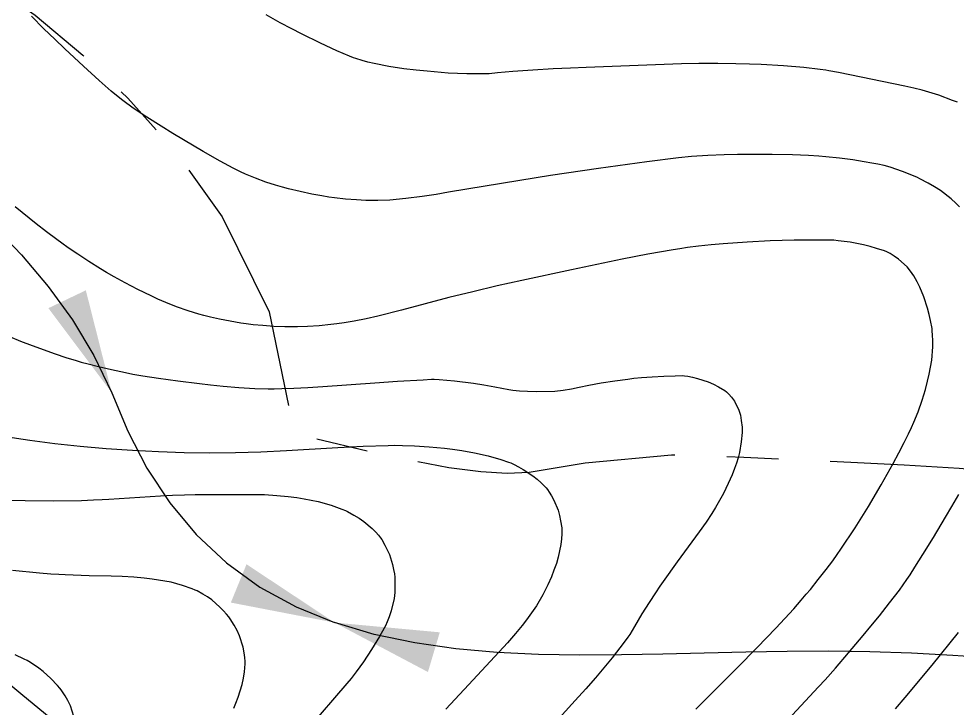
# Model space of a CAD drawing. Header units: millimetres. Extents: x 156921 to 159642, y 477538 to 479586.
# Drawn here: x 157509.11 to 157531.75, y 479282.86 to 479299.51 of the extents above; entities that cross this region are included whole.
import ezdxf

# ---------------------------------------------------------------- set-up
doc = ezdxf.new("R2010")
doc.units = ezdxf.units.MM
doc.header["$MEASUREMENT"] = 0
doc.linetypes.add('A-CENTR01', pattern=[2, 1.25, -0.25, 0.25, -0.25])
doc.linetypes.add('CONT', pattern=[2, 1, 1])
doc.layers.add('F0017111', color=94, linetype='Continuous', transparency=0.6)
doc.layers.add('F0017114', color=80, linetype='Continuous', transparency=0.6)
for name, color, linetype in [('산마루측구', 152, 'H-DICHB00'), ('쌓기비탈면_녹지대', 140, 'Continuous'), ('용지경계', 222, 'Continuous')]:
    doc.layers.add(name, color=color, linetype=linetype)
doc.styles.get("Standard").update_dxf_attribs({"font": 'BAREUNDOTUMPRO1.TTF'})
doc.linetypes.add('H-DICHB00', pattern='A,1e-05,0,[43,kosdic.shx,S=0.1,R=0,X=0,Y=0],-0.63,["B",Standard,S=0.2,R=0,X=0,Y=-0.1],-0.42', length=1.05001)
doc.linetypes.add('H-DICHB01', pattern='A,1e-05,[43,kosdic.shx,S=0.1,R=0,X=0,Y=0],-0.63,["B1",Standard,S=0.2,R=0,X=0,Y=-0.1],-0.42', length=1.05001)
doc.linetypes.add('H-DICHB01R', pattern='A,1e-05,[43,kosdic.shx,S=0.1,R=0,X=0,Y=0],-0.97,["B1",Standard,S=0.2,R=180,X=0,Y=0.1],-0.08', length=1.05001)

msp = doc.modelspace()

# ---------------------------------------------------------------- hatches: boundary and pattern name
at = {"layer": '산마루측구'}
for points in [[(157511.352, 479290.481), (157510.727, 479292.953), (157509.824, 479292.522)], [(157516.729, 479284.931), (157514.604, 479286.339), (157514.226, 479285.414)], [(157516.729, 479284.931), (157518.982, 479283.738), (157519.268, 479284.696)]]:
    msp.add_hatch(color=9, dxfattribs=at).paths.add_polyline_path(points, flags=0)

# ---------------------------------------------------------------- linework, layer by layer
at = {"layer": 'F0017111', "transparency": 33554521, "flags": 128}
for points in [[(157531.811, 479294.969), (157531.719, 479295.06), (157531.608, 479295.161), (157531.347, 479295.363), (157531.204, 479295.455), (157531.051, 479295.542), (157530.855, 479295.647), (157530.797, 479295.675), (157530.701, 479295.718), (157530.435, 479295.824), (157530.136, 479295.924), (157529.988, 479295.963), (157529.842, 479295.996), (157529.696, 479296.026), (157529.508, 479296.059), (157529.235, 479296.1), (157528.914, 479296.142), (157528.581, 479296.178), (157528.411, 479296.194), (157528.169, 479296.209), (157527.782, 479296.223), (157527.292, 479296.232), (157526.743, 479296.232), (157526.453, 479296.23), (157526.129, 479296.224), (157525.734, 479296.209), (157525.342, 479296.185), (157525.025, 479296.155), (157524.264, 479296.054), (157523.096, 479295.891), (157521.937, 479295.722), (157521.202, 479295.607), (157519.478, 479295.319), (157519.177, 479295.269), (157518.845, 479295.219), (157518.45, 479295.169), (157518.066, 479295.131), (157517.77, 479295.119), (157517.643, 479295.119), (157517.483, 479295.123), (157517.255, 479295.136), (157516.992, 479295.157), (157516.724, 479295.187), (157516.589, 479295.204), (157516.419, 479295.231), (157516.177, 479295.275), (157515.898, 479295.335), (157515.615, 479295.404), (157515.473, 479295.442), (157515.301, 479295.492), (157515.071, 479295.568), (157514.818, 479295.661), (157514.578, 479295.76), (157514.461, 479295.812), (157514.279, 479295.902), (157513.97, 479296.07), (157513.561, 479296.301), (157513.082, 479296.584), (157512.825, 479296.738), (157512.541, 479296.913), (157512.202, 479297.131), (157511.873, 479297.352), (157511.618, 479297.539), (157511.509, 479297.624), (157511.34, 479297.765), (157511.05, 479298.02), (157510.668, 479298.368), (157510.219, 479298.787), (157509.979, 479299.014), (157509.717, 479299.268), (157509.414, 479299.575)], [(157531.758, 479297.492), (157531.642, 479297.539), (157531.309, 479297.661), (157530.911, 479297.784), (157530.704, 479297.836), (157530.492, 479297.884), (157528.89, 479298.208), (157528.658, 479298.253), (157528.583, 479298.265), (157528.449, 479298.284), (157528.052, 479298.329), (157527.561, 479298.371), (157527.021, 479298.402), (157526.74, 479298.414), (157526.409, 479298.424), (157525.978, 479298.431), (157525.519, 479298.431), (157525.101, 479298.421), (157522.8, 479298.332), (157522.423, 479298.318), (157522.007, 479298.298), (157521.511, 479298.27), (157521.031, 479298.238), (157520.66, 479298.204), (157520.462, 479298.182), (157520.396, 479298.178), (157520.277, 479298.176), (157519.92, 479298.178), (157519.469, 479298.199), (157518.964, 479298.241), (157518.698, 479298.268), (157518.401, 479298.304), (157518.041, 479298.359), (157517.685, 479298.427), (157517.533, 479298.462), (157517.399, 479298.5), (157517.243, 479298.547), (157517.188, 479298.567), (157517.088, 479298.606), (157516.782, 479298.736), (157516.387, 479298.918), (157515.934, 479299.143), (157515.694, 479299.266), (157515.419, 479299.412), (157515.075, 479299.604)], [(157508.882, 479291.841), (157509.153, 479291.729), (157509.435, 479291.62), (157509.986, 479291.421), (157510.245, 479291.335), (157510.494, 479291.258), (157510.616, 479291.222), (157510.781, 479291.177), (157511.035, 479291.114), (157511.345, 479291.041), (157511.682, 479290.969), (157511.857, 479290.932), (157512.1, 479290.889), (157512.478, 479290.829), (157512.948, 479290.764), (157513.466, 479290.701), (157513.737, 479290.67), (157514.043, 479290.64), (157514.422, 479290.609), (157514.806, 479290.585), (157515.126, 479290.577), (157515.27, 479290.577), (157515.46, 479290.58), (157515.744, 479290.589), (157516.084, 479290.605), (157516.445, 479290.628), (157517.702, 479290.721), (157518.25, 479290.761), (157518.864, 479290.795), (157519.066, 479290.805), (157519.134, 479290.804), (157519.256, 479290.798), (157519.621, 479290.768), (157520.082, 479290.71), (157520.333, 479290.67), (157520.598, 479290.623), (157520.938, 479290.559), (157521.034, 479290.545), (157521.189, 479290.53), (157521.384, 479290.517), (157521.603, 479290.509), (157522.044, 479290.521), (157522.249, 479290.544), (157522.444, 479290.578), (157522.634, 479290.618), (157522.862, 479290.663), (157523.164, 479290.716), (157523.494, 479290.769), (157523.804, 479290.811), (157523.954, 479290.829), (157524.138, 479290.847), (157524.391, 479290.867), (157524.675, 479290.883), (157524.952, 479290.891), (157525.124, 479290.893), (157525.174, 479290.89), (157525.257, 479290.877), (157525.364, 479290.856), (157525.487, 479290.827), (157525.744, 479290.741), (157525.87, 479290.684), (157525.994, 479290.619), (157526.148, 479290.531), (157526.187, 479290.501), (157526.244, 479290.446), (157526.31, 479290.37), (157526.378, 479290.278), (157526.488, 479290.061), (157526.523, 479289.941), (157526.544, 479289.814), (157526.561, 479289.65), (157526.563, 479289.601), (157526.561, 479289.519), (157526.543, 479289.293), (157526.499, 479289.035), (157526.466, 479288.908), (157526.426, 479288.78), (157526.382, 479288.653), (157526.322, 479288.498), (157526.229, 479288.286), (157526.114, 479288.05), (157525.987, 479287.82), (157525.921, 479287.707), (157525.832, 479287.563), (157525.697, 479287.358), (157525.531, 479287.121), (157525.353, 479286.88), (157524.994, 479286.397), (157524.656, 479285.925), (157524.575, 479285.808), (157524.47, 479285.653), (157524.32, 479285.42), (157524.145, 479285.139), (157523.965, 479284.839), (157523.851, 479284.646), (157523.806, 479284.579), (157523.716, 479284.456), (157523.425, 479284.082), (157523.023, 479283.599), (157522.789, 479283.331), (157522.533, 479283.047), (157520.977, 479281.327)], [(157508.789, 479289.421), (157509.376, 479289.333), (157509.978, 479289.256), (157510.593, 479289.191), (157511.219, 479289.137), (157511.849, 479289.092), (157512.478, 479289.058), (157513.101, 479289.036), (157513.719, 479289.027), (157514.335, 479289.034), (157514.951, 479289.053), (157515.567, 479289.082), (157516.804, 479289.157), (157517.417, 479289.191), (157518.019, 479289.209), (157518.168, 479289.211), (157518.365, 479289.209), (157518.658, 479289.196), (157519.01, 479289.173), (157519.383, 479289.139), (157519.574, 479289.119), (157519.803, 479289.086), (157520.106, 479289.03), (157520.436, 479288.955), (157520.743, 479288.866), (157520.929, 479288.806), (157520.981, 479288.786), (157521.064, 479288.747), (157521.168, 479288.694), (157521.283, 479288.629), (157521.513, 479288.477), (157521.618, 479288.392), (157521.716, 479288.302), (157521.835, 479288.185), (157521.866, 479288.148), (157521.911, 479288.082), (157521.966, 479287.993), (157522.023, 479287.887), (157522.122, 479287.647), (157522.158, 479287.519), (157522.185, 479287.386), (157522.213, 479287.216), (157522.216, 479287.164), (157522.214, 479287.074), (157522.206, 479286.956), (157522.19, 479286.817), (157522.128, 479286.512), (157522.081, 479286.355), (157522.024, 479286.194), (157521.961, 479286.032), (157521.878, 479285.843), (157521.753, 479285.598), (157521.603, 479285.339), (157521.524, 479285.22), (157521.443, 479285.107), (157521.361, 479284.997), (157521.253, 479284.86), (157521.093, 479284.667), (157520.902, 479284.446), (157520.702, 479284.224), (157519.853, 479283.313), (157519.418, 479282.843)], [(157508.59, 479287.893), (157509.264, 479287.878), (157509.946, 479287.872), (157510.623, 479287.882), (157510.915, 479287.892), (157511.12, 479287.901), (157511.283, 479287.911), (157512.526, 479287.989), (157512.82, 479288.006), (157513.11, 479288.017), (157513.362, 479288.023), (157513.539, 479288.025), (157513.68, 479288.024), (157514.234, 479288.022), (157514.769, 479288.026), (157515.042, 479288.022), (157515.338, 479288.003), (157515.611, 479287.976), (157515.819, 479287.948), (157515.994, 479287.92), (157516.166, 479287.889), (157516.331, 479287.852), (157516.644, 479287.764), (157516.901, 479287.672), (157516.989, 479287.636), (157517.04, 479287.612), (157517.197, 479287.524), (157517.319, 479287.451), (157517.432, 479287.372), (157517.635, 479287.201), (157517.721, 479287.115), (157517.791, 479287.038), (157517.841, 479286.977), (157517.868, 479286.938), (157517.944, 479286.8), (157518.001, 479286.688), (157518.051, 479286.573), (157518.127, 479286.33), (157518.153, 479286.211), (157518.172, 479286.107), (157518.184, 479286.025), (157518.187, 479285.974), (157518.187, 479285.798), (157518.181, 479285.656), (157518.164, 479285.512), (157518.093, 479285.216), (157518.046, 479285.074), (157517.999, 479284.949), (157517.958, 479284.852), (157517.929, 479284.793), (157517.812, 479284.592), (157517.622, 479284.279), (157517.427, 479283.986), (157517.253, 479283.742), (157517.126, 479283.579), (157517.023, 479283.457), (157516.087, 479282.366)], [(157526.939, 479281.805), (157528.298, 479283.261), (157528.408, 479283.377), (157528.564, 479283.55), (157528.814, 479283.834), (157529.13, 479284.201), (157529.484, 479284.621), (157529.671, 479284.844), (157529.877, 479285.096), (157530.122, 479285.405), (157530.358, 479285.716), (157530.541, 479285.972), (157530.618, 479286.086), (157530.734, 479286.266), (157530.927, 479286.576), (157531.179, 479286.988), (157531.468, 479287.474), (157531.623, 479287.735), (157531.79, 479288.027)], [(157514.297, 479282.862), (157514.35, 479282.985), (157514.406, 479283.128), (157514.499, 479283.435), (157514.531, 479283.589), (157514.552, 479283.744), (157514.571, 479283.938), (157514.571, 479283.994), (157514.564, 479284.085), (157514.548, 479284.202), (157514.522, 479284.335), (157514.437, 479284.609), (157514.377, 479284.74), (157514.305, 479284.868), (157514.208, 479285.025), (157514.177, 479285.068), (157514.122, 479285.135), (157514.049, 479285.217), (157513.962, 479285.307), (157513.765, 479285.479), (157513.66, 479285.553), (157513.552, 479285.619), (157513.413, 479285.697), (157513.369, 479285.717), (157513.291, 479285.749), (157513.062, 479285.828), (157512.784, 479285.903), (157512.635, 479285.933), (157512.482, 479285.958), (157512.325, 479285.98), (157512.136, 479286.003), (157511.883, 479286.027), (157511.605, 479286.045), (157511.341, 479286.052), (157510.805, 479286.061), (157510.228, 479286.084), (157510.078, 479286.091), (157509.886, 479286.102), (157509.611, 479286.123), (157508.958, 479286.185)], [(157514.297, 479282.862), (157514.35, 479282.985), (157514.406, 479283.128), (157514.499, 479283.435), (157514.531, 479283.589), (157514.552, 479283.744), (157514.571, 479283.938), (157514.571, 479283.994), (157514.564, 479284.085), (157514.548, 479284.202), (157514.522, 479284.335), (157514.437, 479284.609), (157514.377, 479284.74), (157514.305, 479284.868), (157514.208, 479285.025), (157514.177, 479285.068), (157514.122, 479285.135), (157514.049, 479285.217), (157513.962, 479285.307), (157513.765, 479285.479), (157513.66, 479285.553), (157513.552, 479285.619), (157513.413, 479285.697), (157513.369, 479285.717), (157513.291, 479285.749), (157513.062, 479285.828), (157512.784, 479285.903), (157512.635, 479285.933), (157512.482, 479285.958), (157512.325, 479285.98), (157512.136, 479286.003), (157511.883, 479286.027), (157511.605, 479286.045), (157511.341, 479286.052), (157510.805, 479286.061), (157510.228, 479286.084), (157510.078, 479286.091), (157509.886, 479286.102), (157509.611, 479286.123), (157508.958, 479286.185)], [(157530.266, 479282.849), (157530.5, 479283.124), (157531.151, 479283.906), (157531.789, 479284.695)]]:
    msp.add_lwpolyline(points, dxfattribs=at)
at = {"layer": 'F0017114', "transparency": 33554521, "flags": 128}
for points in [[(157525.447, 479282.843), (157526.445, 479283.842), (157526.927, 479284.328), (157527.381, 479284.8), (157527.598, 479285.032), (157527.808, 479285.265), (157527.988, 479285.469), (157528.113, 479285.615), (157528.21, 479285.732), (157528.402, 479285.968), (157528.589, 479286.209), (157528.749, 479286.423), (157528.861, 479286.578), (157528.948, 479286.705), (157529.288, 479287.215), (157529.612, 479287.736), (157529.919, 479288.259), (157530.208, 479288.773), (157530.345, 479289.026), (157530.473, 479289.276), (157530.581, 479289.492), (157530.653, 479289.645), (157530.708, 479289.767), (157530.813, 479290.021), (157530.91, 479290.3), (157530.989, 479290.56), (157531.041, 479290.76), (157531.079, 479290.93), (157531.112, 479291.098), (157531.138, 479291.265), (157531.162, 479291.592), (157531.163, 479291.743), (157531.16, 479291.872), (157531.153, 479291.971), (157531.146, 479292.03), (157531.107, 479292.222), (157531.074, 479292.373), (157531.036, 479292.52), (157530.945, 479292.799), (157530.852, 479293.031), (157530.815, 479293.111), (157530.791, 479293.157), (157530.704, 479293.303), (157530.628, 479293.416), (157530.543, 479293.52), (157530.34, 479293.703), (157530.232, 479293.778), (157530.134, 479293.839), (157530.053, 479293.882), (157530.001, 479293.905), (157529.809, 479293.966), (157529.654, 479294.012), (157529.496, 479294.052), (157529.172, 479294.113), (157528.879, 479294.15), (157528.773, 479294.16), (157528.708, 479294.163), (157528.487, 479294.164), (157527.82, 479294.161), (157527.238, 479294.146), (157526.686, 479294.119), (157526.109, 479294.078), (157525.813, 479294.051), (157525.513, 479294.018), (157525.248, 479293.985), (157525.057, 479293.958), (157524.903, 479293.934), (157524.286, 479293.829), (157523.668, 479293.707), (157522.448, 479293.448), (157521.247, 479293.189), (157520.654, 479293.058), (157520.067, 479292.92), (157519.488, 479292.776), (157518.916, 479292.624), (157518.347, 479292.473), (157517.776, 479292.33), (157517.491, 479292.266), (157517.206, 479292.21), (157516.957, 479292.168), (157516.78, 479292.143), (157516.639, 479292.127), (157516.357, 479292.099), (157516.079, 479292.08), (157515.837, 479292.071), (157515.666, 479292.07), (157515.531, 479292.073), (157515.261, 479292.083), (157514.995, 479292.102), (157514.763, 479292.123), (157514.599, 479292.143), (157514.469, 479292.162), (157514.21, 479292.205), (157513.955, 479292.255), (157513.733, 479292.303), (157513.576, 479292.342), (157513.451, 479292.377), (157513.193, 479292.456), (157512.916, 479292.555), (157512.66, 479292.657), (157512.467, 479292.741), (157512.304, 479292.817), (157511.984, 479292.971), (157511.674, 479293.132), (157511.409, 479293.277), (157511.225, 479293.384), (157511.082, 479293.473), (157510.801, 479293.65), (157510.531, 479293.827), (157510.302, 479293.982), (157510.145, 479294.093), (157510.023, 479294.182), (157509.778, 479294.364), (157509.53, 479294.556), (157509.024, 479294.966)], [(157510.438, 479282.665), (157510.355, 479282.925), (157510.296, 479283.048), (157510.225, 479283.165), (157510.128, 479283.308), (157510.098, 479283.348), (157510.044, 479283.411), (157509.886, 479283.578), (157509.694, 479283.751), (157509.592, 479283.829), (157509.487, 479283.901), (157509.352, 479283.988), (157509.31, 479284.012), (157509.235, 479284.05), (157509.019, 479284.15)]]:
    msp.add_lwpolyline(points, dxfattribs=at)
at = {"layer": '산마루측구', "color": 9, "linetype": 'H-DICHB01R', "ltscale": 10, "flags": 128}
for points in [[(157506.98, 479295.856), (157507.745, 479295.212), (157508.477, 479294.531), (157509.171, 479293.81), (157509.816, 479293.047), (157510.405, 479292.239), (157510.922, 479291.383), (157511.352, 479290.481)], [(157511.352, 479290.481), (157511.74, 479289.549), (157512.202, 479288.662), (157512.75, 479287.826), (157513.389, 479287.058), (157514.118, 479286.374), (157514.928, 479285.789), (157515.804, 479285.309), (157516.729, 479284.931)]]:
    msp.add_lwpolyline(points, dxfattribs=at)
at = {"layer": '산마루측구', "color": 9, "linetype": 'H-DICHB01', "ltscale": 10, "flags": 128}
msp.add_lwpolyline([(157549.433, 479281.445), (157548.448, 479281.615), (157547.463, 479281.791), (157546.479, 479281.971), (157545.496, 479282.152), (157544.513, 479282.335), (157543.529, 479282.516), (157542.546, 479282.695), (157541.561, 479282.87), (157540.576, 479283.04), (157539.589, 479283.204), (157538.601, 479283.36), (157537.612, 479283.507), (157536.622, 479283.644), (157535.63, 479283.77), (157534.636, 479283.884), (157533.641, 479283.984), (157532.645, 479284.07), (157531.647, 479284.139), (157530.649, 479284.192), (157529.649, 479284.226), (157528.649, 479284.24), (157527.649, 479284.235), (157526.65, 479284.218), (157525.65, 479284.194), (157524.65, 479284.17), (157523.65, 479284.152), (157522.65, 479284.147), (157521.651, 479284.164), (157520.652, 479284.211), (157519.656, 479284.299), (157518.666, 479284.439), (157517.687, 479284.645), (157516.729, 479284.931)], dxfattribs=at)
at = {"layer": '쌓기비탈면_녹지대', "color": 9, "linetype": 'CONT', "flags": 128}
msp.add_lwpolyline([(157511.523, 479281.262), (157510.752, 479281.899), (157509.981, 479282.535), (157509.21, 479283.172), (157508.438, 479283.808), (157507.667, 479284.445)], dxfattribs=at)
at = {"layer": '용지경계', "linetype": 'A-CENTR01', "ltscale": 5, "flags": 128}
msp.add_lwpolyline([(157361.776, 479485.808), (157361.749, 479485.465), (157360.985, 479482.495), (157358.572, 479479.203), (157356.048, 479477.333), (157352.763, 479475.99), (157351.789, 479475.632), (157350.782, 479475.272), (157349.771, 479474.921), (157348.757, 479474.579), (157347.74, 479474.246), (157346.721, 479473.923), (157346.046, 479473.716), (157345.852, 479473.636), (157344.487, 479472.841), (157342.481, 479472.35), (157340.541, 479471.901), (157342.106, 479469.645), (157343.984, 479466.645), (157344.053, 479461.624), (157343.075, 479458.87), (157343.049, 479458.571), (157343.095, 479457.706), (157343.175, 479456.605), (157343.324, 479455.411), (157343.461, 479453.91), (157343.531, 479452.482), (157344.222, 479451.445), (157345.609, 479450.477), (157347.875, 479448.382), (157349.144, 479447.208), (157355.929, 479440.8), (157356.687, 479439.899), (157357.348, 479439.025), (157357.896, 479438.096), (157358.061, 479437.764), (157358.256, 479437.373), (157358.55, 479436.699), (157358.806, 479436.001), (157358.847, 479435.866), (157358.921, 479435.716), (157358.998, 479435.559), (157359.078, 479435.41), (157359.211, 479435.162), (157359.343, 479434.918), (157359.472, 479434.677), (157359.6, 479434.438), (157359.727, 479434.201), (157359.854, 479433.964), (157359.937, 479433.81), (157360.016, 479433.673), (157360.142, 479433.454), (157360.28, 479433.216), (157360.42, 479432.974), (157360.46, 479432.905), (157360.532, 479432.845), (157361.33, 479432.173), (157362.148, 479431.47), (157362.938, 479430.774), (157363.692, 479430.106), (157364.437, 479429.447), (157365.179, 479428.792), (157365.92, 479428.14), (157366.664, 479427.488), (157367.407, 479426.84), (157368.151, 479426.193), (157368.898, 479425.547), (157369.645, 479424.902), (157370.415, 479424.241), (157371.22, 479423.54), (157372.056, 479422.793), (157372.871, 479422.034), (157373.627, 479421.314), (157374.351, 479420.623), (157375.075, 479419.934), (157375.8, 479419.244), (157376.526, 479418.552), (157377.268, 479417.847), (157378.026, 479417.116), (157378.789, 479416.368), (157379.548, 479415.61), (157380.299, 479414.844), (157381.049, 479414.067), (157381.8, 479413.268), (157382.209, 479412.822), (157382.635, 479412.342), (157383.379, 479411.464), (157384.092, 479410.595), (157384.799, 479409.709), (157385.496, 479408.802), (157386.177, 479407.886), (157386.834, 479406.973), (157387.496, 479406.031), (157388.123, 479405.098), (157388.721, 479404.205), (157389.312, 479403.309), (157389.895, 479402.422), (157390.601, 479401.342), (157391.367, 479399.979), (157391.969, 479398.696), (157392.319, 479397.919), (157392.458, 479397.672), (157392.734, 479397.309), (157393.195, 479396.734), (157393.7, 479396.17), (157394.314, 479395.51), (157395.014, 479394.773), (157395.734, 479393.995), (157396.441, 479393.23), (157397.284, 479392.301), (157398.268, 479391.075), (157399.095, 479389.812), (157399.734, 479388.757), (157400.314, 479387.767), (157400.893, 479386.757), (157401.48, 479385.69), (157402.053, 479384.589), (157402.605, 479383.469), (157403.972, 479380.543), (157403.812, 479379.342), (157404.2, 479379.022), (157404.817, 479378.513), (157405.811, 479378.432), (157408.243, 479376.654), (157409.217, 479375.926), (157410.17, 479375.134), (157411.008, 479374.415), (157411.808, 479373.709), (157412.58, 479373.021), (157413.345, 479372.333), (157414.095, 479371.653), (157414.843, 479370.977), (157415.605, 479370.283), (157416.376, 479369.573), (157418.177, 479367.89), (157418.497, 479367.495), (157419.059, 479366.928), (157419.83, 479366.291), (157420.601, 479365.655), (157421.391, 479365.003), (157422.176, 479364.346), (157422.943, 479363.705), (157423.692, 479363.078), (157424.445, 479362.457), (157424.938, 479362.05), (157425.785, 479361.774), (157426.941, 479361.385), (157428.176, 479360.923), (157429.308, 479360.446), (157430.315, 479360.008), (157431.285, 479359.58), (157432.235, 479359.16), (157433.177, 479358.744), (157434.094, 479358.341), (157434.997, 479357.954), (157435.877, 479357.585), (157436.7, 479357.257), (157437.601, 479356.929), (157438.418, 479356.63), (157438.517, 479356.6), (157440.053, 479357.407), (157443.147, 479357.322), (157444.571, 479357.285), (157446.124, 479357.172), (157447.556, 479356.998), (157448.943, 479356.796), (157450.071, 479356.582), (157450.946, 479356.452), (157452.007, 479356.339), (157453.424, 479356.183), (157456.19, 479355.703), (157458.231, 479354.374), (157459.181, 479353.759), (157460.99, 479352.486), (157462.272, 479350.812), (157463.112, 479349.709), (157464.165, 479347.993), (157464.515, 479347.115), (157464.573, 479347.031), (157465.125, 479346.297), (157465.692, 479345.531), (157466.298, 479344.762), (157466.737, 479344.183), (157467.09, 479343.808), (157467.826, 479343.079), (157469.08, 479341.718), (157469.988, 479340.239), (157470.132, 479340.004), (157472.133, 479338.646), (157473.47, 479336.341), (157473.744, 479335.868), (157473.843, 479335.745), (157474.327, 479335.248), (157475.39, 479334.136), (157476.511, 479332.567), (157477.276, 479331.193), (157477.895, 479329.998), (157478.353, 479329.011), (157478.748, 479328.26), (157479.23, 479327.381), (157480.138, 479325.737), (157480.655, 479323.896), (157480.741, 479323.626), (157480.874, 479323.399), (157481.411, 479322.494), (157481.95, 479321.584), (157482.469, 479320.712), (157482.973, 479319.888), (157483.441, 479319.145), (157483.927, 479318.433), (157484.494, 479317.629), (157485.101, 479316.767), (157485.712, 479315.891), (157486.33, 479314.998), (157486.93, 479314.113), (157487.493, 479313.284), (157488.094, 479312.419), (157488.686, 479311.541), (157489.271, 479310.69), (157489.795, 479309.916), (157490.359, 479309.147), (157490.946, 479308.32), (157491.431, 479307.669), (157491.974, 479306.996), (157492.175, 479306.75), (157493.401, 479306.247), (157495.815, 479305.861), (157497.502, 479305.719), (157500.022, 479304.957), (157501.69, 479303.991), (157502.454, 479303.519), (157503.065, 479303.191), (157503.835, 479302.809), (157504.712, 479302.391), (157505.761, 479301.892), (157506.985, 479301.251), (157508.255, 479300.479), (157509.501, 479299.593), (157510.654, 479298.628), (157511.738, 479297.593), (157512.857, 479296.349), (157514.014, 479294.726), (157515.147, 479292.437), (157515.756, 479289.502), (157517.744, 479289.019), (157517.751, 479289.018), (157518.64, 479288.835), (157519.486, 479288.676), (157520.256, 479288.582), (157520.891, 479288.539), (157521.421, 479288.564), (157522.775, 479288.79), (157524.863, 479288.981), (157526.609, 479288.927), (157527.917, 479288.866), (157529.186, 479288.805), (157530.473, 479288.737), (157531.801, 479288.656), (157533.13, 479288.55), (157533.907, 479288.478), (157534.604, 479288.508), (157536.269, 479288.661), (157538.703, 479288.582), (157540.695, 479288.09), (157541.968, 479287.695), (157543.075, 479287.336), (157544.228, 479286.946), (157545.448, 479286.492), (157546.561, 479286.027), (157547.536, 479285.613), (157548.443, 479285.229), (157548.859, 479285.06), (157552.453, 479285.104), (157553.251, 479284.941), (157554.553, 479284.588), (157555.616, 479284.292), (157556.669, 479284.004), (157557.603, 479283.746), (157558.595, 479283.514), (157560.168, 479283.127), (157562.366, 479282.262), (157563.321, 479281.59), (157563.357, 479281.599), (157565.528, 479281.71), (157567.697, 479281.711), (157569.57, 479281.339), (157571.08, 479281.002), (157572.965, 479280.384), (157574.683, 479279.494), (157575.839, 479278.742), (157576.634, 479278.216), (157577.34, 479277.773), (157578, 479277.383), (157578.603, 479277.061), (157579.285, 479276.744), (157580.085, 479276.397), (157581.087, 479275.988), (157582.404, 479275.402), (157583.597, 479274.747), (157584.52, 479274.224), (157585.391, 479273.732), (157586.248, 479273.251), (157587.088, 479272.788), (157587.957, 479272.306), (157588.822, 479271.823), (157589.69, 479271.336), (157590.579, 479270.831), (157591.532, 479270.278), (157592.585, 479269.627), (157593.664, 479268.883), (157594.666, 479268.116), (157595.552, 479267.384), (157596.41, 479266.648), (157597.271, 479265.863), (157598.061, 479265.1), (157598.787, 479264.384), (157599.519, 479263.654), (157600.265, 479262.888), (157600.979, 479262.132), (157601.382, 479261.7), (157601.668, 479261.393), (157602.36, 479260.644), (157603.057, 479259.875), (157603.544, 479259.328), (157603.917, 479258.968), (157604.407, 479258.541), (157604.923, 479258.126), (157605.47, 479257.726), (157606.276, 479257.177), (157607.201, 479256.494), (157607.618, 479256.147), (157608.745, 479255.098), (157609.789, 479253.89), (157610.587, 479252.828), (157611.54, 479251.483), (157613.11, 479248.315), (157612.8, 479244.208), (157612.398, 479242.269), (157612.394, 479241.939), (157612.509, 479241.225), (157612.662, 479240.273), (157612.862, 479239.535), (157613.178, 479238.472), (157613.544, 479237.243), (157613.936, 479235.799), (157614.251, 479234.324), (157614.55, 479232.851), (157614.595, 479232.555), (157614.661, 479232.462), (157615.532, 479231.208), (157616.36, 479229.565), (157616.743, 479228.639), (157616.915, 479228.209), (157617.363, 479227.105), (157618.087, 479225.208), (157618.453, 479222.545), (157618.444, 479220.465), (157618.454, 479219.767), (157618.53, 479219.479), (157618.868, 479218.335), (157619.239, 479216.979), (157619.626, 479215.416), (157620.016, 479213.172), (157619.966, 479210.266), (157619.723, 479208.845), (157619.952, 479208.032), (157620.324, 479206.617), (157620.518, 479205.756), (157621.348, 479205.575), (157624.999, 479204.926), (157625.119, 479204.927), (157627.869, 479201.062), (157628.257, 479200.514), (157628.642, 479200.087), (157629.546, 479199.109), (157630.393, 479197.983), (157631.031, 479197.137), (157631.987, 479195.865), (157633.507, 479196.402), (157636.704, 479195.429), (157637.687, 479195.131), (157638.668, 479194.839), (157639.638, 479194.552), (157640.582, 479194.281), (157641.466, 479194.039), (157642.31, 479193.832), (157643.214, 479193.638), (157644.203, 479193.442), (157645.049, 479193.279), (157645.584, 479193.209), (157645.828, 479193.203), (157646.919, 479193.353), (157649.296, 479193.456), (157651.326, 479193.073), (157652.576, 479192.775), (157653.693, 479192.491), (157654.798, 479192.197), (157655.961, 479191.871), (157657.197, 479191.482), (157658.353, 479191.067), (157659.393, 479190.674), (157660.409, 479190.281), (157661.415, 479189.88), (157662.39, 479189.484), (157663.342, 479189.095), (157664.286, 479188.709), (157665.262, 479188.311), (157666.318, 479187.867), (157667.392, 479187.383), (157668.375, 479186.915), (157669.224, 479186.509), (157671.952, 479186.331), (157674.196, 479185.444), (157675.397, 479184.855), (157676.379, 479184.359), (157677.298, 479183.882), (157678.144, 479183.448), (157678.313, 479183.364), (157678.971, 479183.042), (157679.885, 479182.599), (157680.902, 479182.097), (157681.977, 479181.525), (157683.006, 479180.933), (157683.972, 479180.347), (157684.95, 479179.731), (157685.91, 479179.084), (157686.793, 479178.466), (157687.648, 479177.856), (157688.514, 479177.225), (157689.366, 479176.585), (157690.192, 479175.953), (157691.029, 479175.304), (157691.854, 479174.644), (157692.651, 479174), (157693.434, 479173.359), (157694.204, 479172.727), (157694.97, 479172.098), (157695.745, 479171.459), (157696.531, 479170.807), (157697.306, 479170.156), (157698.043, 479169.535), (157698.749, 479168.95), (157699.46, 479168.374), (157700.207, 479167.781), (157700.971, 479167.175), (157701.738, 479166.569), (157702.512, 479165.957), (157703.318, 479165.321), (157704.125, 479164.669), (157704.898, 479164.04), (157705.68, 479163.404), (157706.525, 479162.708), (157707.338, 479162.005), (157708.094, 479161.351), (157708.865, 479160.681), (157709.608, 479160.026), (157710.257, 479159.461), (157710.872, 479158.959), (157711.471, 479158.493), (157711.961, 479158.144), (157712.496, 479157.815), (157713.235, 479157.395), (157714.074, 479156.926), (157714.931, 479156.449), (157715.779, 479155.978), (157716.59, 479155.534), (157717.212, 479155.205), (157717.257, 479155.184), (157717.284, 479155.178), (157718.177, 479155.07), (157719.599, 479154.854), (157720.874, 479154.574), (157722.061, 479154.311), (157723.213, 479154.007), (157724.206, 479153.745), (157725.099, 479153.516), (157726.033, 479153.307), (157726.91, 479153.111), (157727.719, 479152.97), (157728.533, 479152.853), (157729.246, 479152.787), (157729.749, 479152.775), (157730.081, 479152.807), (157730.215, 479152.834), (157730.495, 479152.947), (157732.475, 479154.267), (157735.982, 479155.684), (157738.812, 479155.653), (157740.247, 479155.521), (157741.47, 479155.386), (157742.703, 479155.22), (157743.892, 479155.029), (157745.15, 479154.807), (157746.659, 479154.464)], dxfattribs=at)

doc.saveas('drawing.dxf')
